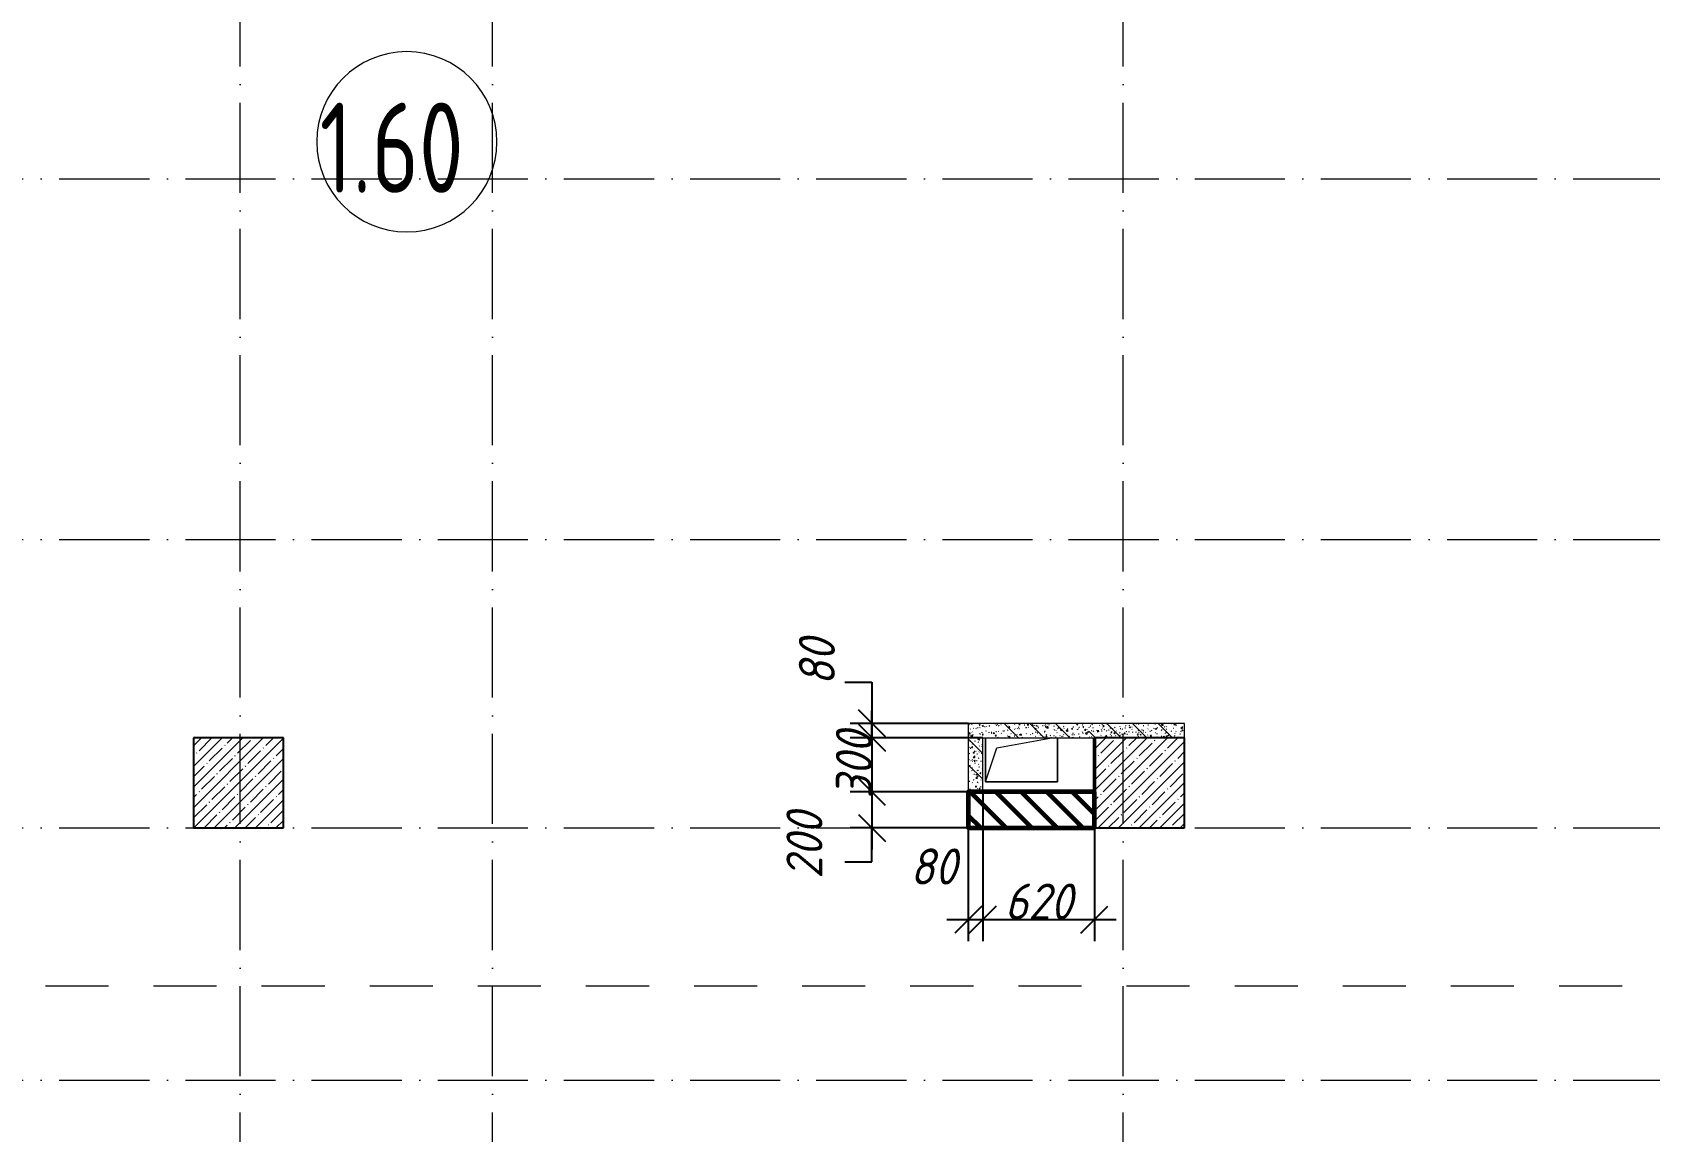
# Model space of a CAD drawing. Header units: millimetres. Extents: x 12986 to 523328, y -9759 to 30092.
# Drawn here: x 166653 to 175628, y 11715 to 17813 of the extents above; entities that cross this region are included whole.
import ezdxf

# ---------------------------------------------------------------- set-up
doc = ezdxf.new("R2010")
doc.units = ezdxf.units.MM
doc.linetypes.add('01 Штриховая _4 мм_', pattern=[600, 350, -250])
doc.linetypes.add('50_200_ШТРИХ_1Т_ш5_п1_п1_', pattern=[700, 500, -100, 0, -100])
for name, color, linetype, lineweight in [('5) Блок ячеистый', 160, 'Continuous', 60), ('A-ANNO-DIMS', 7, 'Continuous', 9), ('A-AREA-IDEN', 7, 'Continuous', 9), ('A-DETL-1', 7, 'Continuous', 50), ('A-FLOR', 7, 'Continuous', 9), ('A-GENM', 7, 'Continuous', 9), ('A-WALL-6', 18, 'Continuous', 13), ('A-WALL-PATT-4', 250, 'Continuous', 5), ('G-ANNO-SYMB-1', 7, '01 Штриховая _4 мм_', 9), ('S-COLS-1', 7, 'Continuous', 5), ('S-COLS-2', 7, 'Continuous', 25), ('Оси-2', 7, '50_200_ШТРИХ_1Т_ш5_п1_п1_', 9)]:
    doc.layers.add(name, color=color, linetype=linetype, lineweight=lineweight)
doc.layers.add('A-WALL-3', color=7, linetype='Continuous', lineweight=5, true_color=0x000000)
doc.styles.add('ISOCPEUR_I_3', font='isocpeui.ttf', dxfattribs={"width": 0.9, "height": 200})
doc.styles.add('СПДС', font='ГОСТ тип А.ttf', dxfattribs={"width": 0.9})
doc.dimstyles.new('ISO-2_0_0_9К_СРЕДНИЙ_6', dxfattribs={"dimscale": 304.8, "dimtxt": 199.196235, "dimasz": 0.492126, "dimexe": 0.393701, "dimexo": 0, "dimgap": 0, "dimtad": 1, "dimdec": 0, "dimzin": 0, "dimdsep": 46, "dimtxsty": 'ISOCPEUR_I_3', "dimblk1": 'OBLIQUE', "dimblk2": 'OBLIQUE', "dimsah": 1, "dimcen": 0.09, "dimdle": 0.393701, "dimazin": 0, "dimtfac": 1, "dimtdec": 4, "dimtix": 1, "dimtmove": 1, "dimatfit": 3, "dimfxl": 1, "dimtvp": 1, "dimtolj": 1, "dimtzin": 0, "dimarcsym": 2})
doc.dimstyles.new('ISO-2_0_0_9К_СРЕДНИЙ_7', dxfattribs={"dimscale": 304.8, "dimtxt": 199.196235, "dimasz": 0.492126, "dimexe": 0.393701, "dimexo": 0, "dimgap": 0, "dimtad": 1, "dimdec": 0, "dimzin": 0, "dimdsep": 46, "dimtxsty": 'ISOCPEUR_I_3', "dimblk1": 'OBLIQUE', "dimblk2": 'OBLIQUE', "dimsah": 1, "dimcen": 0.09, "dimdle": 0.393701, "dimazin": 0, "dimtfac": 1, "dimtdec": 4, "dimtix": 1, "dimtmove": 0, "dimatfit": 3, "dimfxl": 1, "dimtvp": 1, "dimtolj": 1, "dimtzin": 0, "dimarcsym": 2})
pattern_1 = [(45, (61996.89, 0), (-57.024626, 57.024626), []), (45, (62053.92, 0), (-57.024626, 57.024626), [100.806, -20.161, 3.353, -16.808])]
pattern_2 = [(50, (61996.893, 0), (72.873764, -6.37607), [7.62, -83.82]), (355, (61996.89, 0), (-14.09699, 76.422444), [6.096, -67.056]), (100.451, (62002.966, -0.53), (58.776964, 70.04687), [6.476, -71.236]), (46.184, (61996.89, 20.32), (108.43142, -16.817454), [11.43, -125.73]), (96.636, (62005.93, 18.92), (94.961, 98.97089), [9.714, -106.854]), (351.184, (61996.89, 20.32), (94.96227, 98.97018), [9.144, -100.584]), (21, (62007.053, 15.24), (60.64565, -40.906537), [7.62, -83.82]), (326, (62007.05, 15.24), (24.72083, 73.67493), [6.096, -67.056]), (71.451, (62012.11, 11.83), (85.36689, 32.768737), [6.476, -71.236]), (37.5, (61996.893, 0), (1.235525, 33.8224325), [3.353, -62.89, 3.353, -64.719, -67.31]), (37.5, (61996.893, 0), (1.235525, 33.8224325), [-134.315, 3.353, -63.957]), (7.5, (61996.893, 0), (26.728146, 40.072549), [3.353, -35.458, 3.353, -61.366, -25.654]), (7.5, (61996.893, 0), (26.728146, 40.072549), [-103.53, 3.353, -22.301]), (327.5, (61974.236, 0), (54.2363175, -2.2921173), [3.353, -22.047, 3.353, -75.895, -105.156]), (327.5, (61974.236, 0), (54.2363175, -2.2921173), [-104.648, 3.353, -101.803]), (317.5, (61964.076, 0), (59.25158, 10.17014), [3.353, -29.667, 3.353, -49.276, -74.676]), (317.5, (61964.076, 0), (59.25158, 10.17014), [-85.649, 3.353, -71.323])]
pattern_3 = [(135, (61996.9, 0), (-142.5612, -142.5612), []), (135, (62139.46, 0), (-142.5612, -142.5612), [252.016, -50.403, 3.353, -47.05])]

# ---------------------------------------------------------------- blocks, each defined once
blk = doc.blocks.new('AR_Отверстие прямоугольное _в плите_ - AR_Отверстие прямоугольное _в плите_-24489373-АР1_Кладочный план 1 этажа')
at = {"layer": 'A-GENM'}
for p, q in [((-200, 119), (-200, -125)), ((-137.5, 62.5), (167.6, 119)), ((200, -125), (200, 119)), ((-200, -125), (-137.5, 62.5)), ((-200, -125), (200, -125))]:
    blk.add_line(p, q, dxfattribs=at)
blk = doc.blocks.new('_Oblique')
at = {"color": 0, "linetype": 'ByBlock', "lineweight": -2}
blk.add_line((-0.5, -0.5), (0.5, 0.5), dxfattribs=at)
blk = doc.blocks.new('DIMBLOCK838-АР1_Кладочный план 1 этажа')
at = {"layer": 'A-ANNO-DIMS', "color": 0, "lineweight": -2, "transparency": 16777216}
for p, q in [((171926.9, 13600), (171926.9, 12771.4)), ((171846.9, 13400), (171846.9, 12771.4)), ((171726.9, 12891.4), (172046.9, 12891.4))]:
    blk.add_line(p, q, dxfattribs=at)
at = {"layer": 'Defpoints', "color": 0, "transparency": 16777216}
for p in [(171926.9, 13600), (171846.9, 13400), (171926.9, 12891.4)]:
    blk.add_point(p, dxfattribs=at)
at = {"layer": 'A-ANNO-DIMS', "color": 0, "lineweight": -2, "transparency": 16777216, "xscale": 150, "yscale": 150, "zscale": 150, "rotation": 180}
blk.add_blockref('_Oblique', (171846.9, 12891.4), dxfattribs=at)
at = {"layer": 'A-ANNO-DIMS', "color": 0, "lineweight": -2, "transparency": 16777216, "xscale": 150, "yscale": 150, "zscale": 150}
blk.add_blockref('_Oblique', (171926.9, 12891.4), dxfattribs=at)
at = {"layer": 'A-ANNO-DIMS', "color": 0, "transparency": 16777216, "insert": (171524.3, 13286), "char_height": 200, "width": 303.391, "attachment_point": 1, "line_spacing_factor": 1.149209, "style": 'ISOCPEUR_I_3'}
blk.add_mtext('\\A1;80', dxfattribs=at)
blk = doc.blocks.new('DIMBLOCK839-АР1_Кладочный план 1 этажа')
at = {"layer": 'A-ANNO-DIMS', "color": 0, "lineweight": -2, "transparency": 16777216}
for p, q in [((171926.9, 13600), (171926.9, 12771.4)), ((172546.9, 13400), (172546.9, 12771.4)), ((171806.9, 12891.4), (172666.9, 12891.4))]:
    blk.add_line(p, q, dxfattribs=at)
at = {"layer": 'Defpoints', "color": 0, "transparency": 16777216}
for p in [(171926.9, 13600), (172546.9, 13400), (172546.9, 12891.4)]:
    blk.add_point(p, dxfattribs=at)
at = {"layer": 'A-ANNO-DIMS', "color": 0, "lineweight": -2, "transparency": 16777216, "xscale": 150, "yscale": 150, "zscale": 150, "rotation": 180}
blk.add_blockref('_Oblique', (171926.9, 12891.4), dxfattribs=at)
at = {"layer": 'A-ANNO-DIMS', "color": 0, "lineweight": -2, "transparency": 16777216, "xscale": 150, "yscale": 150, "zscale": 150}
blk.add_blockref('_Oblique', (172546.9, 12891.4), dxfattribs=at)
at = {"layer": 'A-ANNO-DIMS', "color": 0, "transparency": 16777216, "insert": (172236.9, 12991.4), "char_height": 200, "width": 455.087, "attachment_point": 5, "style": 'ISOCPEUR_I_3'}
blk.add_mtext('\\A1;620', dxfattribs=at)
blk = doc.blocks.new('DIMBLOCK840-АР1_Кладочный план 1 этажа')
at = {"layer": 'A-ANNO-DIMS', "color": 0, "lineweight": -2, "transparency": 16777216}
for p, q in [((171162, 14208.2), (171312, 14208.2)), ((171312, 14208.2), (171312, 13980)), ((171312, 14100), (171312, 13780)), ((171846.9, 13980), (171192, 13980)), ((171926.9, 13900), (171192, 13900))]:
    blk.add_line(p, q, dxfattribs=at)
at = {"layer": 'Defpoints', "color": 0, "transparency": 16777216}
for p in [(171846.9, 13980), (171312, 13900), (171926.9, 13900)]:
    blk.add_point(p, dxfattribs=at)
at = {"layer": 'A-ANNO-DIMS', "color": 0, "lineweight": -2, "transparency": 16777216, "xscale": 150, "yscale": 150, "zscale": 150}
for p, rotation in [((171312, 13980), 90), ((171312, 13900), 270)]:
    blk.add_blockref('_Oblique', p, dxfattribs=dict(at, rotation=rotation))
at = {"layer": 'A-ANNO-DIMS', "color": 0, "transparency": 16777216, "insert": (170906.8, 14189.8), "char_height": 200, "width": 303.391, "attachment_point": 1, "rotation": 90, "line_spacing_factor": 1.149209, "style": 'ISOCPEUR_I_3'}
blk.add_mtext('\\A1;80', dxfattribs=at)
blk = doc.blocks.new('DIMBLOCK841-АР1_Кладочный план 1 этажа')
at = {"layer": 'A-ANNO-DIMS', "color": 0, "lineweight": -2, "transparency": 16777216}
for p, q in [((171312, 13900), (171312, 14050)), ((171926.9, 13900), (171192, 13900)), ((171312, 13900), (171312, 13600)), ((171843.8, 13600), (171192, 13600)), ((171312, 13600), (171312, 13450))]:
    blk.add_line(p, q, dxfattribs=at)
at = {"layer": 'Defpoints', "color": 0, "transparency": 16777216}
for p in [(171926.9, 13900), (171312, 13600), (171843.8, 13600)]:
    blk.add_point(p, dxfattribs=at)
at = {"layer": 'A-ANNO-DIMS', "color": 0, "lineweight": -2, "transparency": 16777216, "xscale": 150, "yscale": 150, "zscale": 150}
for p, rotation in [((171312, 13900), 270), ((171312, 13600), 90)]:
    blk.add_blockref('_Oblique', p, dxfattribs=dict(at, rotation=rotation))
at = {"layer": 'A-ANNO-DIMS', "color": 0, "transparency": 16777216, "insert": (171212, 13750), "char_height": 200, "width": 455.087, "attachment_point": 5, "rotation": 90, "style": 'ISOCPEUR_I_3'}
blk.add_mtext('\\A1;300', dxfattribs=at)
blk = doc.blocks.new('DIMBLOCK842-АР1_Кладочный план 1 этажа')
at = {"layer": 'A-ANNO-DIMS', "color": 0, "lineweight": -2, "transparency": 16777216}
for p, q in [((171312, 13720), (171312, 13280)), ((171843.8, 13600), (171192, 13600)), ((171846.9, 13400), (171192, 13400)), ((171312, 13212), (171312, 13400)), ((171162, 13212), (171312, 13212))]:
    blk.add_line(p, q, dxfattribs=at)
at = {"layer": 'Defpoints', "color": 0, "transparency": 16777216}
for p in [(171843.8, 13600), (171312, 13400), (171846.9, 13400)]:
    blk.add_point(p, dxfattribs=at)
at = {"layer": 'A-ANNO-DIMS', "color": 0, "lineweight": -2, "transparency": 16777216, "xscale": 150, "yscale": 150, "zscale": 150}
for p, rotation in [((171312, 13600), 90), ((171312, 13400), 270)]:
    blk.add_blockref('_Oblique', p, dxfattribs=dict(at, rotation=rotation))
at = {"layer": 'A-ANNO-DIMS', "color": 0, "transparency": 16777216, "insert": (170837.5, 13117.8), "char_height": 200, "width": 455.087, "attachment_point": 1, "rotation": 90, "line_spacing_factor": 1.149209, "style": 'ISOCPEUR_I_3'}
blk.add_mtext('\\A1;200', dxfattribs=at)
blk = doc.blocks.new('Марка_Помещения - Номер-25198446-Объем проектирования 1 этажа')
at = {"layer": 'A-AREA-IDEN'}
for start, end in [(360, 180), (180, 360)]:
    blk.add_arc((0, 0), 2.5, start, end, dxfattribs=at)

msp = doc.modelspace()

# ---------------------------------------------------------------- hatches: boundary and pattern name
at = {"layer": '5) Блок ячеистый'}
h = msp.add_hatch(dxfattribs=at)
h.set_pattern_fill('FP_3', color=256, style=0, pattern_type=2)
h.set_pattern_definition([(135, (61996.89, 0), (-70.71068, -70.71068), [])])
h.paths.add_polyline_path([(172546.89328, 13400.00001), (172546.89328, 13600.00001), (171846.89328, 13600.00001), (171846.89328, 13400.00001)], flags=0)
h.paths.add_polyline_path([(163096.8933, 13400.00001), (163396.89328, 13400.00001), (163396.89328, 13600.00001), (163096.8933, 13600.00001)], flags=0)
at = {"layer": 'A-WALL-PATT-4'}
h = msp.add_hatch(dxfattribs=at)
h.set_pattern_fill('FP_16', color=256, style=0, pattern_type=2)
h.set_pattern_definition(pattern_2)
h.paths.add_polyline_path([(171926.89328, 13600.00001), (171926.89328, 13980.00001), (171846.89328, 13980.00001), (171846.89328, 13600.00001)], flags=0)
h = msp.add_hatch(dxfattribs=at)
h.set_pattern_fill('FP_17', color=256, style=0, pattern_type=2)
h.set_pattern_definition(pattern_3)
h.paths.add_polyline_path([(171926.89328, 13600.00001), (171926.89328, 13980.00001), (171846.89328, 13980.00001), (171846.89328, 13600.00001)], flags=0)
h = msp.add_hatch(dxfattribs=at)
h.set_pattern_fill('FP_16', color=256, style=0, pattern_type=2)
h.set_pattern_definition(pattern_2)
h.paths.add_polyline_path([(171926.89328, 13900.00001), (173046.89328, 13900.00001), (173046.89328, 13980.00001), (171926.89328, 13980.00001)], flags=0)
h = msp.add_hatch(dxfattribs=at)
h.set_pattern_fill('FP_17', color=256, style=0, pattern_type=2)
h.set_pattern_definition(pattern_3)
h.paths.add_polyline_path([(171926.89328, 13900.00001), (173046.89328, 13900.00001), (173046.89328, 13980.00001), (171926.89328, 13980.00001)], flags=0)
at = {"layer": 'S-COLS-1'}
h = msp.add_hatch(dxfattribs=at)
h.set_pattern_fill('FP_1', color=256, style=0, pattern_type=2)
h.set_pattern_definition(pattern_1)
h.paths.add_polyline_path([(167546.89328, 13400.00001), (168046.89328, 13400.00001), (168046.89328, 13900.00001), (167546.89328, 13900.00001)], flags=0)
h = msp.add_hatch(dxfattribs=at)
h.set_pattern_fill('FP_1', color=256, style=0, pattern_type=2)
h.set_pattern_definition(pattern_1)
h.paths.add_polyline_path([(172546.89328, 13400.00001), (173046.89328, 13400.00001), (173046.89328, 13900.00001), (172546.89328, 13900.00001), (172546.89328, 13600.00001)], flags=0)

# ---------------------------------------------------------------- linework, layer by layer
at = {"layer": '5) Блок ячеистый'}
for p, q in [((172546.89328, 13600.00001), (171846.89328, 13600.00001)), ((171846.89328, 13600.00001), (171846.89328, 13400.00001)), ((171846.89328, 13400.00001), (172546.89328, 13400.00001))]:
    msp.add_line(p, q, dxfattribs=at)
msp.add_lwpolyline([(172546.89328, 13600.00001), (171846.89328, 13600.00001), (171846.89328, 13400), (172546.89328, 13400)], close=True, dxfattribs=at)
at = {"layer": 'A-DETL-1'}
for p, q in [((172546.89328, 13900.00001), (172546.89328, 13600.00001)), ((172546.89328, 13600.00001), (172546.89328, 13400.00001))]:
    msp.add_line(p, q, dxfattribs=at)
at = {"layer": 'A-FLOR'}
for p, q in [((171941.89331, 13656.00001), (171941.89331, 13900.00001)), ((172341.89331, 13900.00001), (172341.89331, 13656.00001)), ((172341.89331, 13656.00001), (171941.89331, 13656.00001))]:
    msp.add_line(p, q, dxfattribs=at)
at = {"layer": 'A-WALL-3'}
msp.add_line((172546.89328, 13400.00001), (172546.89328, 13600.00001), dxfattribs=at)
at = {"layer": 'A-WALL-6'}
for p, q in [((171846.89328, 13980.00001), (171846.89328, 13600.00001)), ((173046.89328, 13980.00001), (171846.89328, 13980.00001)), ((173046.89328, 13900.00001), (173046.89328, 13980.00001)), ((171926.89328, 13600.00001), (171926.89328, 13900.00001)), ((171926.89328, 13900.00001), (173046.89328, 13900.00001)), ((171846.89328, 13600.00001), (171846.89328, 13600.00001))]:
    msp.add_line(p, q, dxfattribs=at)
at = {"layer": 'G-ANNO-SYMB-1'}
msp.add_line((104925.09743, 12523.27848), (187962.83005, 12523.27848), dxfattribs=at)
at = {"layer": 'S-COLS-2'}
for p, q in [((168046.89328, 13900.00001), (167546.89328, 13900.00001)), ((167546.89328, 13900.00001), (167546.89328, 13400.00001)), ((168046.89328, 13400.00001), (168046.89328, 13900.00001)), ((173046.89328, 13900.00001), (172546.89328, 13900.00001)), ((173046.89328, 13400.00001), (173046.89328, 13900.00001)), ((167546.89328, 13400.00001), (168046.89328, 13400.00001)), ((172546.89328, 13400.00001), (173046.89328, 13400.00001))]:
    msp.add_line(p, q, dxfattribs=at)
at = {"layer": 'Оси-2'}
for p, q in [((167806.89325, -4080), (167806.89325, 28636.94316)), ((169206.89325, -4080), (169206.89325, 28636.94316)), ((172706.89325, -4080), (172706.89325, 28636.94316)), ((57586.89328, 17000.00007), (187948.52131, 17000.00007)), ((57586.89328, 15000), (187948.52131, 15000)), ((57586.89328, 13400), (187948.52131, 13400)), ((57586.89328, 12000), (187948.52131, 12000))]:
    msp.add_line(p, q, dxfattribs=at)

# ---------------------------------------------------------------- block references
at = {"layer": 'A-AREA-IDEN', "xscale": 199.9999999999999, "yscale": 199.9999999999999, "zscale": 199.9999999999999}
msp.add_blockref('Марка_Помещения - Номер-25198446-Объем проектирования 1 этажа', (168731.04313, 17206.11957), dxfattribs=at)
at = {"layer": 'A-GENM'}
msp.add_blockref('AR_Отверстие прямоугольное _в плите_ - AR_Отверстие прямоугольное _в плите_-24489373-АР1_Кладочный план 1 этажа', (172141.89331, 13781.00001), dxfattribs=at)

# ---------------------------------------------------------------- texts
at = {"layer": 'A-AREA-IDEN', "insert": (168247.27683, 17423.23818), "char_height": 500, "width": 1212.1515, "attachment_point": 1, "style": 'СПДС'}
msp.add_mtext('1.60', dxfattribs=at)

# ---------------------------------------------------------------- dimensions: what is measured, and where the dimension line sits
at = {"layer": 'A-ANNO-DIMS'}
for base, p1, p2, override, picture, middle in [((171312.0331, 13900.00001), (171846.89328, 13980.00001), (171926.89328, 13900.00001), {"dimpost": '<>', "dimfxl": 113.137085}, 'DIMBLOCK840-АР1_Кладочный план 1 этажа', (171184.07528, 14208.15028)), ((171312.0331, 13400.00001), (171843.84528, 13600.00001), (171846.89328, 13400.00001), {"dimpost": '<>', "dimfxl": 200.023224}, 'DIMBLOCK842-АР1_Кладочный план 1 этажа', (171184.07528, 13211.98217))]:
    dim = msp.add_linear_dim(base=base, p1=p1, p2=p2, angle=90, dimstyle='ISO-2_0_0_9К_СРЕДНИЙ_6', override=override, dxfattribs=at)
    dim.commit()
    dim.dimension.update_dxf_attribs({"geometry": picture, "text_midpoint": middle, "dimtype": 160, "text_rotation": 90})
dim = msp.add_linear_dim(base=(171312.0331, 13600.00001), p1=(171926.89328, 13900.00001), p2=(171843.84528, 13600.00001), angle=90, dimstyle='ISO-2_0_0_9К_СРЕДНИЙ_7', override={"dimpost": '<>', "dimfxl": 311.282782}, dxfattribs=at)
dim.commit()
dim.dimension.update_dxf_attribs({"geometry": 'DIMBLOCK841-АР1_Кладочный план 1 этажа', "text_midpoint": (171212.0331, 13750.00001)})
dim = msp.add_linear_dim(base=(171926.89328, 12891.3967), p1=(171846.89328, 13400.00001), p2=(171926.89328, 13600.00001), dimstyle='ISO-2_0_0_9К_СРЕДНИЙ_6', override={"dimpost": '<>', "dimfxl": 215.406592}, dxfattribs=at)
dim.commit()
dim.dimension.update_dxf_attribs({"geometry": 'DIMBLOCK838-АР1_Кладочный план 1 этажа', "text_midpoint": (171676.02224, 13019.35452), "dimtype": 160})
dim = msp.add_linear_dim(base=(172546.89328, 12891.3967), p1=(171926.89328, 13600.00001), p2=(172546.89328, 13400.00001), dimstyle='ISO-2_0_0_9К_СРЕДНИЙ_7', override={"dimpost": '<>', "dimfxl": 651.459899}, dxfattribs=at)
dim.commit()
dim.dimension.update_dxf_attribs({"geometry": 'DIMBLOCK839-АР1_Кладочный план 1 этажа', "text_midpoint": (172236.89328, 12991.3967)})

doc.saveas('drawing.dxf')
